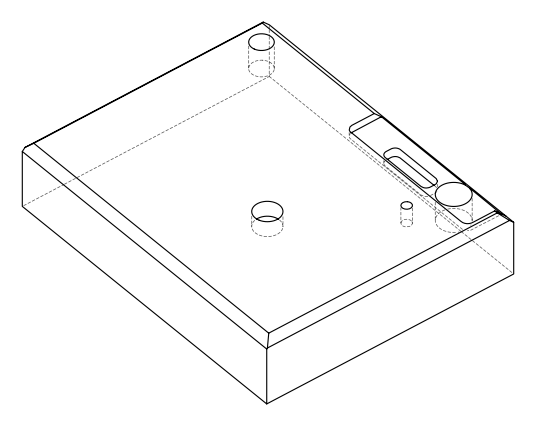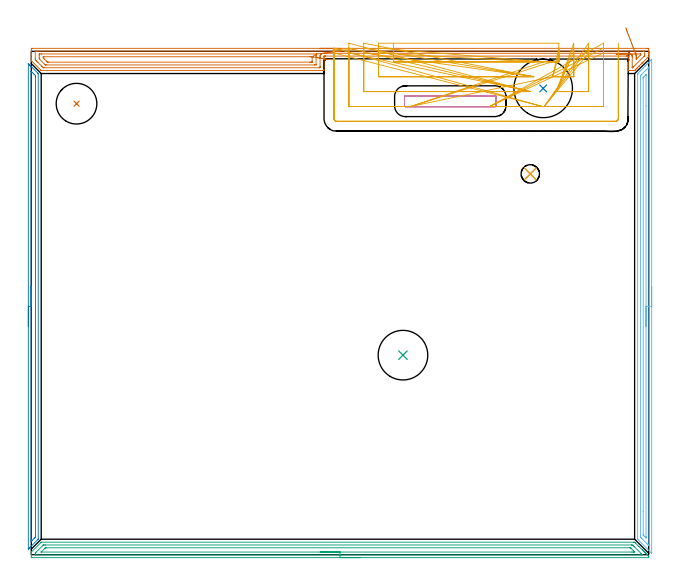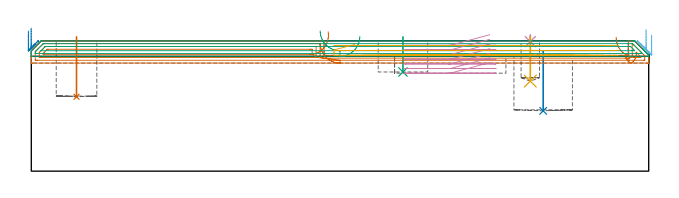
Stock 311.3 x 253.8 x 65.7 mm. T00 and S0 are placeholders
(PLAN: 11 operations, 6 tool changes, 36.1 min)
(1 INDEXABLE_INSERT_DRILL_BLIND_HOLE_FROM_SOLID | STEP1POCKET | NXT0302_012 | 0.12 min | 9221 mm3)
(2 INDEXABLE_INSERT_DRILL_BLIND_HOLE_FROM_SOLID_1 | STEP1POCKET_2 | NXT0302_030 | 0.12 min | 23877 mm3)
(3 INDEXABLE_INSERT_DRILL_BLIND_HOLE_FROM_SOLID_2 | STEP1POCKET_3 | UGT0302_004 | 0.07 min | 7702 mm3)
(4 SPOT_DRILL | STEP1POCKET_1 | NXT0321_9005460120000 | 0.03 min | 1 mm3)
(5 DRILL_BLIND_HOLE_INTO_CENTER | STEP1POCKET_1 | NXT0301_064 | 0.09 min | 1297 mm3)
(6 AREA_MILL | FG_CHAMFER_SURFACE | UGT0205_001 | 6.01 min | 6376 mm3)
(7 AREA_MILL_1 | FG_CHAMFER_SURFACE_1 | UGT0205_001 | 7.93 min | 18937 mm3)
(8 AREA_MILL_2 | FG_CHAMFER_SURFACE_2 | UGT0205_001 | 4.03 min | 3051 mm3)
(9 AREA_MILL_3 | FG_CHAMFER_SURFACE_3 | UGT0205_001 | 7.58 min | 9264 mm3)
(10 MILL_RECTANGULAR_POCKET | POCKET_RECTANGULAR_STRAIGHT | UGT0201_101 | Follow Part, ap 2.5, ae 75% | 2.04 min | 13775 mm3)
(11 MILL_SLOT | SLOT_PARTIAL_RECTANGULAR | UGT0201_101 | Follow Part, ap 2.5, ae 75% | 8.03 min | 25774 mm3)
(TOOL NXT0302_012 | Index. Insert Drill 20.5mm [880-D2050L25-03] | D20.5 PA176 FL62 Z2)
(TOOL NXT0302_030 | Index. Insert Drill 29.5mm [880-D2950L32-03] | D29.5 PA176 FL89 Z2)
(TOOL UGT0302_004 | Indexable Insert Drill 25mm | D25 PA180 FL50 Z2)
(TOOL NXT0321_9005460120000 | NC Spot Drill, 142deg, 12mm, Carbide, Uncoated | D12 PA142 FL30 Z2)
(TOOL NXT0301_064 | Carbide Drill 9.3mm [860.1-0930-028A1-MM 2214] | D9.3 PA140 FL47 Z2)
(TOOL UGT0205_001 | Chamfer Mill 20 x 3 x 45 deg. | D20 FL50 Z2)
(TOOL UGT0201_101 | End Mill 10 mm | D10 FL12 Z2)
(OP 1 INDEXABLE_INSERT_DRILL_BLIND_HOLE_FROM_SOLID)
G17 G21 G94 G90
T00 M6
G54
G17 G0 G90 X22.8 Y227.4 S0 M3
G43 Z75.7 H1
G94 G81 G98 Z37.5 F250. R67.7
G80
M5
M2
(OP 2 INDEXABLE_INSERT_DRILL_BLIND_HOLE_FROM_SOLID_1)
G17 G21 G94 G90
T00 M6
G54
G17 G0 G90 X258.1 Y235.1 S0 M3
G43 Z75.7 H1
G94 G81 G98 Z30.4 F250. R60.4
G80
M5
M2
(OP 3 INDEXABLE_INSERT_DRILL_BLIND_HOLE_FROM_SOLID_2)
G17 G21 G94 G90
T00 M6
G54
G17 G0 G90 X187.4 Y100.6 S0 M3
G43 Z75.7 H0
G94 G81 G98 Z50. F250. R67.7
G80
M5
M2
(OP 4 SPOT_DRILL)
G17 G21 G94 G90
T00 M6
G54
G17 G0 G90 X251.6 Y192. S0 M3
G43 Z75.7 H0
G94 G81 G98 Z65.3 F250. R68.7
G80
M5
M2
(OP 5 DRILL_BLIND_HOLE_INTO_CENTER)
G17 G21 G94 G90
T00 M6
G54
G17 G0 G90 X251.6 Y192. S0 M3
G43 Z75.7 H1
G94 G81 G98 Z45.4 F250. R67.7
G80
M5
M2
(OP 6 AREA_MILL)
G17 G21 G94 G90
T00 M6
G54
G17 G0 G90 X312.8 Y135.2 S1061 M3
G43 Z75.7 H0
Z68.6
G94 G1 Y135.162 Z67.728 F250.
Y135.048 Z66.864
Y134.859 Z66.012
Y134.597 Z65.18
Y134.263 Z64.374
Y133.86 Z63.6
Y133.392 Z62.864
Y132.86 Z62.172
Y132.271 Z61.529
Y131.628 Z60.94
Y130.936 Z60.409
Y130.2 Z59.94
Y129.426 Z59.537
Y128.62 Z59.203
Y127.788 Z58.941
Y126.936 Z58.752
Y126.072 Z58.638
Y125.2 Z58.6
Y0.885
X312.798 Y0.714 Z58.601
X312.779 Y0.729 Z58.62
X312.615 Y0.885 Z58.784
X312.57 Y0.929 Z58.829
X305.907 Y7.593 Z65.492
X305.712 Y7.792 Z65.683
X305.704 Y7.804 Z65.69
X305.7 Y8.039 Z65.7
Y242.36
X305.704 Y242.596 Z65.69
X305.712 Y242.615 Z65.682
X305.907 Y242.807 Z65.492
X306.039 Y242.939 Z65.36
X306.603 Y243.505 Z64.793
X307.044 Y243.945 Z64.355
X307.486 Y244.387 Z63.911
X307.696 Y244.596 Z63.704
X307.735 Y244.635 Z63.665
X308.368 Y245.269 Z63.028
X308.582 Y245.482 Z62.818
X309.25 Y246.152 Z62.146
X309.43 Y246.33 Z61.97
X309.485 Y246.385 Z61.915
X310.132 Y247.034 Z61.265
X310.278 Y247.178 Z61.122
X310.379 Y247.279 Z61.021
X310.573 Y247.474 Z60.824
X310.676 Y247.577 Z60.721
X311.014 Y247.916 Z60.383
X311.126 Y248.026 Z60.274
X311.273 Y248.174 Z60.126
X311.456 Y248.357 Z59.942
X311.57 Y248.472 Z59.827
X312.168 Y249.068 Z59.232
X312.338 Y249.239 Z59.059
X312.733 Y249.633 Z58.667
X312.764 Y249.664 Z58.635
X312.779 Y249.677 Z58.62
X312.792 Y249.688 Z58.606
X312.797 Y249.676 Z58.603
X312.8 Y249.664 Z58.6
Y125.2
X311.386 Z60.014
X311.385 Y4.981 Z60.015
Y4.91
X311.379 Y4.607 Z60.021
X311.281 Y4.681 Z60.119
X311.043 Y4.91 Z60.357
X310.573 Y5.377 Z60.827
X310.146 Y5.804 Z61.254
X307.463 Y8.487 Z63.937
X307.307 Y8.648 Z64.093
X307.182 Y8.779 Z64.218
X307.121 Y8.852 Z64.279
X307.12 Y8.899 Z64.28
X307.115 Y9.31 Z64.285
Y241.019
X307.119 Y241.43 Z64.281
X307.121 Y241.531 Z64.279
X307.132 Y241.571 Z64.268
X307.158 Y241.6 Z64.242
X307.253 Y241.701 Z64.147
X307.463 Y241.913 Z63.937
X307.696 Y242.147 Z63.704
X311.141 Y245.591 Z60.259
X311.249 Y245.699 Z60.151
X311.349 Y245.797 Z60.051
X311.367 Y245.812 Z60.033
X311.378 Y245.819 Z60.022
X311.38 Y245.782 Z60.02
X311.385 Y245.562 Z60.015
X311.386 Y245.49 Z60.014
Y125.2
X309.972 Z61.428
X309.971 Y9.098 Z61.429
X309.967 Y8.487 Z61.433
X309.965 Y8.45 Z61.435
X309.963 Y8.448 Z61.437
X309.916 Y8.487 Z61.484
X309.691 Y8.709 Z61.709
X309.018 Y9.381 Z62.382
X308.809 Y9.591 Z62.591
X308.641 Y9.762 Z62.759
X308.557 Y9.851 Z62.843
X308.539 Y9.872 Z62.861
X308.535 Y9.911 Z62.865
X308.532 Y9.992 Z62.868
X308.529 Y10.276 Z62.871
X308.528 Y21.874 Z62.872
X308.529 Y240.124 Z62.871
X308.531 Y240.406 Z62.869
X308.535 Y240.502 Z62.865
X308.538 Y240.528 Z62.862
X308.55 Y240.544 Z62.85
X308.584 Y240.581 Z62.816
X308.809 Y240.81 Z62.591
X308.913 Y240.914 Z62.487
X309.914 Y241.913 Z61.486
X309.937 Y241.932 Z61.463
X309.959 Y241.95 Z61.441
X309.965 Y241.913 Z61.435
X309.969 Y241.74 Z61.431
X309.971 Y241.63 Z61.429
X309.972 Y226.293 Z61.428
Y125.2
Y124.328 Z61.466
Y123.464 Z61.58
Y122.612 Z61.769
Y121.78 Z62.031
Y120.974 Z62.365
Y120.2 Z62.768
Y119.464 Z63.237
Y118.772 Z63.768
Y118.129 Z64.357
Y117.54 Z65.001
Y117.008 Z65.693
Y116.54 Z66.428
Y116.137 Z67.202
Y115.803 Z68.008
Y115.541 Z68.84
Y115.352 Z69.692
Y115.238 Z70.557
Y115.2 Z71.428
G0 Z75.7
M5
M2
(OP 7 AREA_MILL_1)
G17 G21 G94 G90
T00 M6
G54
G17 G0 G90 X145.65 Y255.3 S1061 M3
G43 Z75.7 H0
Z64.5
G94 G1 X145.688 Z63.628 F250.
X145.802 Z62.764
X145.991 Z61.912
X146.253 Z61.08
X146.587 Z60.274
X146.99 Z59.5
X147.458 Z58.764
X147.99 Z58.072
X148.579 Z57.429
X149.222 Z56.84
X149.914 Z56.308
X150.65 Z55.84
X151.424 Z55.437
X152.23 Z55.103
X153.062 Z54.841
X153.914 Z54.652
X154.778 Z54.538
X155.65 Z54.5
X310.318
X310.679 Y255.299 Z54.501
X311.036 Y255.296 Z54.502
X311.29 Y255.292 Z54.503
X311.3 Y254.947 Z54.848
Y254.68 Z55.115
Y254.072 Z55.722
Y253.538 Z56.259
Y253.198 Z56.598
Y252.663 Z57.132
Y252.323 Z57.471
X311.299 Y251.248 Z58.55
X311.298 Y251.23 Z58.568
X311.294 Y251.205 Z58.592
X311.275 Y251.174 Z58.624
X311.113 Y251.012 Z58.785
X310.977 Y250.876 Z58.922
X310.69 Y250.589 Z59.211
X308.388 Y248.287 Z61.512
X308.344 Y248.243 Z61.555
X308.297 Y248.196 Z61.603
X308.102 Y248.002 Z61.797
X308.053 Y247.951 Z61.846
X307.999 Y247.898 Z61.9
X307.374 Y247.274 Z62.526
X307.178 Y247.077 Z62.72
X306.553 Y246.453 Z63.347
X306.509 Y246.409 Z63.39
X306.304 Y246.202 Z63.594
X305.731 Y245.631 Z64.169
X305.616 Y245.515 Z64.283
X305.43 Y245.328 Z64.468
X304.909 Y244.809 Z64.991
X304.555 Y244.453 Z65.343
X304.425 Y244.324 Z65.475
X304.353 Y244.255 Z65.544
X304.195 Y244.102 Z65.687
X303.531 Y244.1 Z65.7
X301.297
X301.01 Y244.105 Z65.69
X301. Y244.335 Z65.461
Y251.4 Z58.4
X300.454
X300.404 Y251.399 Z58.399
X300.376 Y251.401
X300.368 Y251.398 Z58.395
X300.365 Z58.392
X300.361 Y251.4 Z58.394
X300.348 Z58.4
X300.347
X300.292 Y251.398 Z58.393
X299.958 Y251.4 Z58.4
X148.111 Z58.399
X148.104 Z58.394
X148.101 Y251.397 Z58.391
X148.096 Y251.396 Z58.393
X148.055 Y251.401 Z58.398
X147.6 Y251.399 Z58.399
Y251.234 Z58.56
Y251.02 Z58.774
Y250.574 Z59.219
Y249.716 Z60.084
Y244.453 Z65.347
X147.59 Y244.107 Z65.693
X147.161 Y244.1 Z65.7
X5.088
X5.006 Y244.104 Z65.69
X4.956 Y244.146 Z65.651
X4.666 Y244.434 Z65.366
X0.14 Y248.959 Z60.838
X0.072 Y249.025 Z60.768
X0.01 Y249.098 Z60.693
X0.002 Y249.163 Z60.629
X0. Y249.603 Z60.196
Y249.894 Z59.906
Y250.574 Z59.221
Y251.789 Z58.008
Y252.323 Z57.471
Y252.931 Z56.865
Y254.68 Z55.117
X0.004 Y254.947 Z54.85
X0.01 Y255.293 Z54.504
X0.263 Y255.296 Z54.502
X0.621 Y255.3 Z54.5
X155.65
Y253.886 Z55.914
X308.892 Y253.885 Z55.915
X309.084 Y253.884 Z55.916
X309.244 Y253.881 Z55.919
X309.279 Y253.879 Z55.921
X309.29 Y253.863 Z55.937
X309.293 Y253.833 Z55.967
X309.299 Y253.675 Z56.125
Y252.323 Z57.477
X309.297 Y251.927 Z57.873
X309.29 Y251.687 Z58.113
X309.274 Y251.636 Z58.164
X309.229 Y251.586 Z58.214
X309.098 Y251.449 Z58.351
X308.997 Y251.347 Z58.453
X308.892 Y251.242 Z58.558
X303.531 Y245.881 Z63.919
X303.249 Y245.603 Z64.197
X303.199 Y245.557 Z64.243
X303.158 Y245.521 Z64.279
X303.103 Y245.518 Z64.282
X303.045 Y245.517 Z64.283
X303.017 Y245.518 Z64.282
X303.01 Y245.52 Z64.28
X303.007 Y245.537 Z64.263
X303.003 Y245.622 Z64.178
X303. Y245.847 Z63.953
X302.999 Y250.574 Z59.226
X302.997 Y251.097 Z58.703
X302.989 Y251.449 Z58.351
X302.977 Y251.562 Z58.238
X302.93 Y251.743 Z58.057
X302.811 Y251.983 Z57.817
X302.637 Y252.201 Z57.599
X302.502 Y252.323 Z57.477
X302.261 Y252.489 Z57.311
X302.031 Y252.603 Z57.197
X301.744 Y252.705 Z57.095
X301.515 Y252.759 Z57.041
X301.261 Y252.795 Z57.005
X300.85 Y252.807 Z56.993
X300.35 Y252.813 Z56.987
X299.957 Y252.814 Z56.986
X299.455
X148.447
X148.055 Y252.812 Z56.988
X147.56 Y252.807 Z56.993
X147.161 Y252.773 Z57.027
X146.791 Y252.686 Z57.114
X146.573 Y252.605 Z57.195
X146.268 Y252.446 Z57.354
X146.194 Y252.396 Z57.404
X146.097 Y252.323 Z57.477
X145.862 Y252.085 Z57.715
X145.763 Y251.942 Z57.858
X145.67 Y251.744 Z58.056
X145.631 Y251.606 Z58.194
X145.611 Y251.449 Z58.351
X145.604 Y251.224 Z58.576
X145.601 Y250.574 Z59.226
X145.6 Y250.354 Z59.446
Y246.202 Z63.598
Y245.982 Z63.818
X145.596 Y245.76 Z64.04
X145.59 Y245.613 Z64.187
X145.584 Y245.521 Z64.279
X145.549 Y245.519 Z64.281
X145.374 Y245.516 Z64.284
X145.183 Y245.515 Z64.285
X6.685 Y245.514 Z64.286
X6.333 Y245.516 Z64.284
X6.158 Y245.518 Z64.282
X6.072 Y245.521 Z64.279
X6.031 Y245.53 Z64.27
X5.982 Y245.573 Z64.227
X5.348 Y246.202 Z63.598
X5.088 Y246.461 Z63.339
X3.301 Y248.248 Z61.552
X2.725 Y248.826 Z60.974
X2.408 Y249.145 Z60.655
X2.134 Y249.428 Z60.372
X2.01 Y249.569 Z60.231
X2.007 Y249.7 Z60.1
X2.001 Y250.098 Z59.702
Y253.596 Z56.204
X2.005 Y253.73 Z56.07
X2.01 Y253.835 Z55.965
X2.021 Y253.879 Z55.921
X2.057 Y253.88 Z55.92
X2.408 Y253.884 Z55.916
X2.599 Y253.885 Z55.915
X3.301 Y253.886 Z55.914
X155.65
X143.884 Y252.465 Z57.335
Y252.459 Z57.341
X143.868 Y252.415 Z57.385
X143.757 Y252.157 Z57.643
X143.662 Y251.853 Z57.947
X143.603 Y251.449 Z58.351
X143.602 Y251.435 Z58.365
X143.6 Y250.574 Z59.226
X143.599 Y247.065 Z62.735
X143.587 Y246.935 Z62.865
X142.844 Y246.929 Z62.871
X142.694
X7.618
X7.315 Y246.932 Z62.868
X7.114 Y246.935 Z62.865
X7.07 Y246.94 Z62.86
X7.057 Y246.95 Z62.85
X7.029 Y246.974 Z62.826
X6.923 Y247.077 Z62.723
X6.875 Y247.124 Z62.676
X4.3 Y249.7 Z60.1
X4.195 Y249.807 Z59.993
X4.01 Y250.005 Z59.795
X4.003 Y250.384 Z59.416
X4.001 Y250.574 Z59.226
X4. Y251.639 Z58.161
X4.004 Y252.323 Z57.477
X4.007 Y252.418 Z57.382
X4.01 Y252.46 Z57.34
X4.05 Y252.465 Z57.335
X4.195 Y252.467 Z57.333
X4.937 Y252.471 Z57.329
X5.088 Y252.472 Z57.328
X143.739 Y252.471 Z57.329
X143.84 Y252.47 Z57.33
X143.875 Y252.467 Z57.333
X143.884 Y252.465 Z57.335
X141.591 Y251.042 Z58.758
X141.594 Y250.955 Z58.845
X141.599 Y250.771 Z59.029
X141.6 Y248.826 Z60.974
X141.598 Y248.486 Z61.314
X141.595 Y248.402 Z61.398
X141.59 Y248.361 Z61.439
X141.586 Y248.349 Z61.451
X141.564 Y248.348 Z61.452
X141.398 Y248.345 Z61.455
X140.907 Y248.343 Z61.457
X140.506
X8.663
X8.26 Y248.345 Z61.455
X8.14 Y248.348 Z61.452
X8.114 Y248.349 Z61.451
X8.032 Y248.424 Z61.376
X7.924 Y248.528 Z61.272
X7.769 Y248.68 Z61.12
X7.623 Y248.826 Z60.974
X6.628 Y249.822 Z59.978
X6.402 Y250.052 Z59.748
X6.01 Y250.452 Z59.348
X6.001 Y250.556 Z59.244
Y250.574 Z59.226
X6.008 Y251.002 Z58.798
X6.01 Y251.049 Z58.751
X6.086 Y251.052 Z58.748
X6.218 Y251.055 Z58.745
X6.383 Y251.057 Z58.743
X140.413
X140.907 Y251.056 Z58.744
X141.31 Y251.054 Z58.746
X141.545 Y251.05 Z58.75
X141.591 Y251.042 Z58.758
X142.432 Y250.898 Z58.94
X143.253 Y250.757 Z59.197
X144.05 Y250.62 Z59.525
X144.815 Y250.489 Z59.923
X145.544 Y250.364 Z60.386
X146.229 Y250.246 Z60.912
X146.867 Y250.137 Z61.497
X147.453 Y250.036 Z62.136
X147.981 Y249.946 Z62.825
X148.448 Y249.866 Z63.557
X148.85 Y249.797 Z64.328
X149.185 Y249.739 Z65.132
X149.449 Y249.694 Z65.962
X149.641 Y249.661 Z66.812
X149.759 Y249.641 Z67.677
X149.803 Y249.633 Z68.548
X149.771 Y249.638 Z69.42
X149.665 Y249.657 Z70.285
G0 Z75.7
X294.894 Y252.301
Z67.5
G1 X294.918 Z66.628
X295.017 Y252.303 Z65.762
X295.192 Y252.306 Z64.907
X295.44 Y252.31 Z64.071
X295.761 Y252.315 Z63.259
X296.151 Y252.322 Z62.479
X296.607 Y252.329 Z61.735
X297.126 Y252.338 Z61.035
X297.705 Y252.348 Z60.382
X298.338 Y252.358 Z59.782
X299.021 Y252.37 Z59.239
X299.749 Y252.382 Z58.758
X300.516 Y252.394 Z58.343
X301.316 Y252.408 Z57.995
X302.144 Y252.422 Z57.719
X302.992 Y252.436 Z57.516
X303.855 Y252.45 Z57.388
X304.725 Y252.465 Z57.335
X305.015 Y252.469 Z57.331
X305.167 Y252.471 Z57.329
X306.954
X307.105 Y252.47 Z57.33
X307.256 Y252.467 Z57.333
X307.29 Y252.464 Z57.336
X307.294 Y252.437 Z57.363
X307.298 Y252.387 Z57.413
Y252.323 Z57.477
X307.292 Y252.141 Z57.659
X307.278 Y252.089 Z57.711
X307.241 Y252.048 Z57.752
X307.105 Y251.905 Z57.895
X305.318 Y250.117 Z59.683
X305.106 Y249.907 Z59.893
X305.065 Y249.869 Z59.931
X305.02 Y249.83 Z59.97
X305.01 Y249.883 Z59.917
X305.004 Y249.937 Z59.863
X305.001 Y250.011 Z59.789
X304.999 Y250.574 Z59.226
X304.998 Y250.888 Z58.912
X304.989 Y251.449 Z58.351
X304.947 Y251.812 Z57.988
X304.865 Y252.102 Z57.698
X304.779 Y252.323 Z57.477
X304.725 Y252.465 Z57.335
X304.491 Y253.084 Z56.768
X304.24 Y253.748 Z56.26
X303.975 Y254.45 Z55.816
X303.697 Y255.186 Z55.439
X303.408 Y255.95 Z55.133
X303.111 Y256.736 Z54.898
X302.808 Y257.538 Z54.738
X302.501 Y258.351 Z54.653
X302.192 Y259.167 Z54.644
X301.885 Y259.98 Z54.711
X301.58 Y260.785 Z54.854
X301.282 Y261.576 Z55.071
X300.991 Y262.345 Z55.361
X300.71 Y263.088 Z55.721
X300.441 Y263.799 Z56.15
X300.187 Y264.473 Z56.643
X299.949 Y265.103 Z57.197
X299.728 Y265.686 Z57.807
G0 Z75.7
M5
M2
(OP 8 AREA_MILL_2)
G17 G21 G94 G90
T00 M6
G54
G17 G0 G90 X-1.5 Y115.2 S1061 M3
G43 Z75.7 H0
Z70.7
G94 G1 Y115.238 Z69.828 F250.
Y115.352 Z68.964
Y115.541 Z68.112
Y115.803 Z67.28
Y116.137 Z66.474
Y116.54 Z65.7
Y117.009 Z64.964
Y117.54 Z64.272
Y118.129 Z63.629
Y118.772 Z63.04
Y119.464 Z62.509
Y120.2 Z62.04
Y120.974 Z61.637
Y121.78 Z61.303
Y122.612 Z61.041
Y123.464 Z60.852
Y124.328 Z60.738
Y125.2 Z60.7
X-1.499 Y247.592 Z60.699
X-1.497 Z60.701
X-1.493 Z60.706
X-1.141 Y247.241 Z61.059
X-0.896 Y246.997 Z61.302
X-0.744 Y246.846 Z61.451
X-0.599 Y246.7 Z61.598
X-0.45 Y246.551 Z61.748
X-0.308 Y246.41 Z61.888
X-0.173 Y246.274 Z62.025
X-0.004 Y246.105 Z62.194
X3.336 Y242.765 Z65.535
X3.473 Y242.625 Z65.669
X3.495 Y242.595 Z65.69
X3.5 Y242.535 Z65.7
Y7.865
X3.495 Y7.805 Z65.69
X3.473 Y7.775 Z65.669
X3.335 Y7.635 Z65.535
X-0.173 Y4.126 Z62.025
X-0.308 Y3.99 Z61.888
X-0.45 Y3.849 Z61.748
X-0.599 Y3.7 Z61.598
X-0.744 Y3.554 Z61.451
X-0.896 Y3.403 Z61.302
X-1.026 Y3.273 Z61.172
X-1.18 Y3.117 Z61.015
X-1.343 Y2.957 Z60.855
X-1.492 Y2.811 Z60.706
X-1.496 Y2.857 Z60.704
X-1.5 Y2.957 Z60.7
Y125.2
X-0.086 Z62.114
X-0.085 Y243.611 Z62.115
Y243.702
X-0.083 Y243.724 Z62.117
X-0.082 Y243.725 Z62.118
X-0.077 Y243.722 Z62.123
X-0.045 Y243.693 Z62.155
X0.223 Y243.428 Z62.423
X0.564 Y243.086 Z62.764
X1.115 Y242.535 Z63.315
X1.436 Y242.213 Z63.636
X1.999 Y241.643 Z64.199
X2.079 Y241.555 Z64.279
X2.081 Y241.477 Z64.281
X2.084 Y241.311 Z64.284
X2.085 Y240.979 Z64.285
X2.086 Y240.751 Z64.286
Y9.649
X2.084 Y8.986 Z64.284
X2.081 Y8.871 Z64.281
X2.079 Y8.847 Z64.279
X2.064 Y8.825 Z64.264
X2.004 Y8.757 Z64.204
X1.718 Y8.468 Z63.918
X1.436 Y8.186 Z63.636
X0.395 Y7.145 Z62.595
X0.222 Y6.972 Z62.422
X-0.001 Y6.755 Z62.199
X-0.051 Y6.709 Z62.149
X-0.079 Y6.688 Z62.121
X-0.081 Y6.74 Z62.119
X-0.084 Y6.972 Z62.116
X-0.085 Y7.338 Z62.115
X-0.086 Y7.637 Z62.114
Y125.2
Y126.072 Z62.152
Y126.937 Z62.266
Y127.788 Z62.455
Y128.62 Z62.717
Y129.426 Z63.051
Y130.2 Z63.454
Y130.936 Z63.923
Y131.628 Z64.454
Y132.271 Z65.043
Y132.86 Z65.686
Y133.392 Z66.379
Y133.86 Z67.114
Y134.263 Z67.888
Y134.597 Z68.694
Y134.859 Z69.526
Y135.048 Z70.378
Y135.162 Z71.243
Y135.2 Z72.114
G0 Z75.7
M5
M2
(OP 9 AREA_MILL_3)
G17 G21 G94 G90
T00 M6
G54
G17 G0 G90 X165.65 Y-1.5 S1061 M3
G43 Z75.7 H0
Z67.9
G94 G1 X165.612 Z67.028 F250.
X165.498 Z66.164
X165.309 Z65.312
X165.047 Z64.48
X164.713 Z63.674
X164.31 Z62.9
X163.842 Z62.164
X163.31 Z61.472
X162.721 Z60.829
X162.078 Z60.24
X161.386 Z59.708
X160.65 Z59.24
X159.876 Z58.837
X159.07 Z58.503
X158.238 Z58.241
X157.387 Z58.052
X156.522 Z57.938
X155.65 Z57.9
X0.621
X0.372 Y-1.497 Z57.903
X0.003 Y-1.491 Z57.905
X0.001 Y-1.449 Z57.948
X0. Y-0.231 Z59.164
Y0.452 Z59.851
Y1.084 Z60.484
X0.001 Y1.183 Z60.582
X0.01 Y1.3 Z60.695
X0.123 Y1.423 Z60.823
X4.642 Y5.942 Z65.341
X4.946 Y6.245 Z65.641
X5.006 Y6.296 Z65.69
X5.088 Y6.3 Z65.7
X303.531
X304.195 Y6.298 Z65.687
X304.377 Y6.123 Z65.522
X304.425 Y6.076 Z65.475
X304.593 Y5.909 Z65.306
X306.347 Y4.154 Z63.551
X308.102 Y2.4 Z61.796
X308.198 Y2.302 Z61.702
X308.297 Y2.204 Z61.603
X308.394 Y2.108 Z61.504
X308.485 Y2.015 Z61.414
X308.594 Y1.906 Z61.305
X308.687 Y1.815 Z61.211
X308.773 Y1.728 Z61.127
X308.892 Y1.608 Z61.007
X308.979 Y1.523 Z60.919
X309.06 Y1.441 Z60.84
X309.19 Y1.31 Z60.71
X309.271 Y1.23 Z60.627
X309.347 Y1.153 Z60.553
X309.488 Y1.013 Z60.412
X309.564 Y0.938 Z60.334
X309.634 Y0.866 Z60.265
X309.786 Y0.715 Z60.114
X309.856 Y0.646 Z60.042
X309.921 Y0.579 Z59.978
X310.084 Y0.417 Z59.816
X310.148 Y0.353 Z59.75
X310.209 Y0.292 Z59.691
X310.381 Y0.119 Z59.518
X310.441 Y0.061 Z59.458
X310.496 Y0.005 Z59.404
X310.679 Y-0.179 Z59.22
X310.733 Y-0.231 Z59.165
X310.878 Y-0.377 Z59.022
X310.977 Y-0.477 Z58.923
X311.171 Y-0.67 Z58.728
X311.275 Y-0.777 Z58.621
X311.299 Y-0.809 Z58.587
X311.3 Y-1.109 Z58.29
Y-1.182 Z58.217
Y-1.492 Z57.906
X311.209 Y-1.5 Z57.9
X155.65
Y-0.086 Z59.314
X2.408 Y-0.085 Z59.315
X2.258 Y-0.084 Z59.316
X2.052 Y-0.08 Z59.32
X2.009 Y-0.078 Z59.322
X2.005 Y-0.048 Z59.352
X2.003 Y-0.016 Z59.384
X2.001 Y0.168 Z59.568
X2.007 Y0.646 Z60.046
X2.01 Y0.844 Z60.244
X2.105 Y0.943 Z60.343
X2.408 Y1.257 Z60.657
X5.64 Y4.49 Z63.89
X5.982 Y4.827 Z64.227
X6.029 Y4.867 Z64.267
X6.059 Y4.879 Z64.279
X6.135 Y4.881 Z64.281
X6.875 Y4.885 Z64.285
X7.024 Y4.886 Z64.286
X302.637 Y4.885 Z64.285
X302.788 Y4.884 Z64.284
X303.153 Y4.879 Z64.279
X303.531 Y4.514 Z63.914
X303.895 Y4.154 Z63.554
X307.405 Y0.646 Z60.046
X307.999 Y0.05 Z59.45
X308.084 Y-0.041 Z59.359
X308.113 Y-0.074 Z59.326
X307.999 Y-0.079 Z59.321
X307.847 Y-0.083 Z59.317
X307.105 Y-0.086 Z59.314
X306.957
X155.65
Y1.329 Z60.729
X5.183
X5.088 Y1.33 Z60.73
X4.979 Y1.333 Z60.733
X4.954 Y1.335 Z60.735
X4.967 Y1.356 Z60.756
X4.996 Y1.393 Z60.793
X5.018 Y1.417 Z60.817
X5.088 Y1.489 Z60.889
X5.105 Y1.506 Z60.906
X6.875 Y3.276 Z62.676
X7.058 Y3.449 Z62.849
X7.074 Y3.463 Z62.863
X7.136 Y3.467 Z62.867
X7.241 Y3.47 Z62.87
X7.373 Y3.471 Z62.871
X7.571 Y3.472 Z62.872
X301.744 Y3.471 Z62.871
X301.942 Y3.47 Z62.87
X302.073 Y3.467 Z62.867
X302.118 Y3.465 Z62.865
X302.138 Y3.451 Z62.851
X302.176 Y3.418 Z62.818
X302.322 Y3.277 Z62.677
X303.531 Y2.069 Z61.469
X304.071 Y1.523 Z60.923
X304.238 Y1.351 Z60.751
X303.927 Y1.336 Z60.736
X303.726 Y1.331 Z60.731
X303.531 Y1.33 Z60.73
X302.835 Y1.329 Z60.729
X155.65
X154.778 Z60.767
X153.914 Z60.88
X153.062 Z61.069
X152.23 Z61.332
X151.424 Z61.665
X150.65 Z62.068
X149.914 Z62.537
X149.222 Z63.068
X148.579 Z63.657
X147.99 Z64.301
X147.458 Z64.993
X146.99 Z65.729
X146.587 Z66.502
X146.253 Z67.308
X145.991 Z68.14
X145.802 Z68.992
X145.688 Z69.857
X145.65 Z70.729
G0 Z75.7
M5
M2
(OP 10 MILL_RECTANGULAR_POCKET)
G17 G21 G94 G90
T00 M6
G54
G17 G0 G90 X231.184 Y231.4 S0 M3
G43 Z75.789 H0
Z68.789
G94 G1 X211.25 Z63.448 F250.
X188.6 F500.
G3 X188.2 Y231. R0.4
G1 Y226.3
G3 X188.6 Y225.9 R0.4
G1 X233.9
G3 X234.3 Y226.3 R0.4
G1 Y231.
G3 X233.9 Y231.4 R0.4
G1 X211.25
X210.25
G0 X231.184 Z66.448
G1 X211.25 Z61.107 F250.
X188.6 F500.
G3 X188.2 Y231. R0.4
G1 Y226.3
G3 X188.6 Y225.9 R0.4
G1 X233.9
G3 X234.3 Y226.3 R0.4
G1 Y231.
G3 X233.9 Y231.4 R0.4
G1 X211.25
X210.25
G0 X231.184 Z64.107
G1 X211.25 Z58.765 F250.
X188.6 F500.
G3 X188.2 Y231. R0.4
G1 Y226.3
G3 X188.6 Y225.9 R0.4
G1 X233.9
G3 X234.3 Y226.3 R0.4
G1 Y231.
G3 X233.9 Y231.4 R0.4
G1 X211.25
X210.25
G0 X231.184 Z61.765
G1 X211.25 Z56.424 F250.
X188.6 F500.
G3 X188.2 Y231. R0.4
G1 Y226.3
G3 X188.6 Y225.9 R0.4
G1 X233.9
G3 X234.3 Y226.3 R0.4
G1 Y231.
G3 X233.9 Y231.4 R0.4
G1 X211.25
X210.25
G0 X231.184 Z59.424
G1 X211.25 Z54.083 F250.
X188.6 F500.
G3 X188.2 Y231. R0.4
G1 Y226.3
G3 X188.6 Y225.9 R0.4
G1 X233.9
G3 X234.3 Y226.3 R0.4
G1 Y231.
G3 X233.9 Y231.4 R0.4
G1 X211.25
X210.25
G0 X231.184 Z57.083
G1 X211.25 Z51.741 F250.
X188.6 F500.
G3 X188.2 Y231. R0.4
G1 Y226.3
G3 X188.6 Y225.9 R0.4
G1 X233.9
G3 X234.3 Y226.3 R0.4
G1 Y231.
G3 X233.9 Y231.4 R0.4
G1 X211.25
X210.25
G0 X231.184 Z54.741
G1 X211.25 Z49.4 F250.
X188.6 F500.
G3 X188.2 Y231. R0.4
G1 Y226.3
G3 X188.6 Y225.9 R0.4
G1 X233.9
G3 X234.3 Y226.3 R0.4
G1 Y231.
G3 X233.9 Y231.4 R0.4
G1 X211.25
X210.25
G0 Z75.789
M5
M2
(OP 11 MILL_SLOT)
G17 G21 G94 G90
T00 M6
G54
G17 G0 G90 X182.6 Y252.973 S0 M3
G43 Z75.789 H0
Z63.326
G94 G1 Y249.973 F250.
Y248.5 F500.
X250.671
X253.671 F250.
X175.1 Y252.973 F500.
Y249.973 F250.
Y241. F500.
X250.339
X253.339 F250.
X167.6 Y252.973 F500.
Y249.973 F250.
Y233.5 F500.
X248.483
X251.483 F250.
X160.1 Y252.973 F500.
Y249.973 F250.
Y226. F500.
X188.341
X191.341 F250.
X262.512 Y248.5 F500.
X265.512 F250.
X266.
Y248.93
Y251.93
X262.86 Y241. F500.
X265.86 F250.
X273.5 F500.
Y249.974
Y252.974 F250.
X264.714 Y233.5 F500.
X267.714 F250.
X281. F500.
Y249.974
Y252.974 F250.
X258.594 Y226. F500.
X261.594 F250.
X288.5 F500.
Y249.974
Y252.974 F250.
X231.16 Y226. F500.
X234.16 F250.
X254.606 F500.
X257.606 F250.
X152.6 Y252.973 F500.
Y249.973 F250.
Y219.9 F500.
G3 X154. Y218.5 R1.4
G1 X294.6
G3 X296. Y219.9 R1.4
G1 Y249.974
Y252.974 F250.
G0 X182.6 Y255.436 Z60.863
G1 Y252.436
Y248.5 F500.
X254.893
X257.893 F250.
X175.1 Y255.436 F500.
Y252.436 F250.
Y241. F500.
X250.34
X253.34 F250.
X167.6 Y255.436 F500.
Y252.436 F250.
Y233.5 F500.
X248.489
X251.489 F250.
X160.1 Y255.436 F500.
Y252.436 F250.
Y226. F500.
X188.341
X191.341 F250.
X258.31 Y248.5 F500.
X261.31 F250.
X266. F500.
Y252.433
Y255.433 F250.
X262.86 Y241. F500.
X265.86 F250.
X273.5 F500.
Y252.437
Y255.437 F250.
X264.714 Y233.5 F500.
X267.714 F250.
X281. F500.
Y252.437
Y255.437 F250.
X258.594 Y226. F500.
X261.594 F250.
X288.5 F500.
Y252.437
Y255.437 F250.
X231.16 Y226. F500.
X234.16 F250.
X254.62 F500.
X257.62 F250.
X152.6 Y255.435 F500.
Y252.435 F250.
Y219.9 F500.
G3 X154. Y218.5 R1.4
G1 X294.6
G3 X296. Y219.9 R1.4
G1 Y252.437
Y255.437 F250.
G0 X182.6 Y257.899 Z58.4
G1 Y254.899
Y248.5 F500.
X266.
Y254.899
Y257.899 F250.
X175.1 F500.
Y254.899 F250.
Y241. F500.
X250.342
X253.342 F250.
X167.6 Y257.899 F500.
Y254.899 F250.
Y233.5 F500.
X248.489
X251.489 F250.
X160.1 Y257.899 F500.
Y254.899 F250.
Y226. F500.
X188.341
X191.341 F250.
X262.856 Y241. F500.
X265.856 F250.
X273.5 F500.
Y254.899
Y257.899 F250.
X264.71 Y233.5 F500.
X267.71 F250.
X281. F500.
Y254.899
Y257.899 F250.
X258.593 Y226. F500.
X261.593 F250.
X288.5 F500.
Y254.899
Y257.899 F250.
X231.16 Y226. F500.
X234.16 F250.
X254.62 F500.
X257.62 F250.
G0 X162.999 Y254.899 Z63.863
G1 X152.6 Z61.077
Y249.904 Z59.738
Y254.899 Z58.4
Y219.9 F500.
G3 X154. Y218.5 R1.4
G1 X294.6
G3 X296. Y219.9 R1.4
G1 Y254.899
Y257.899 F250.
G0 Z75.789
M5
M2
